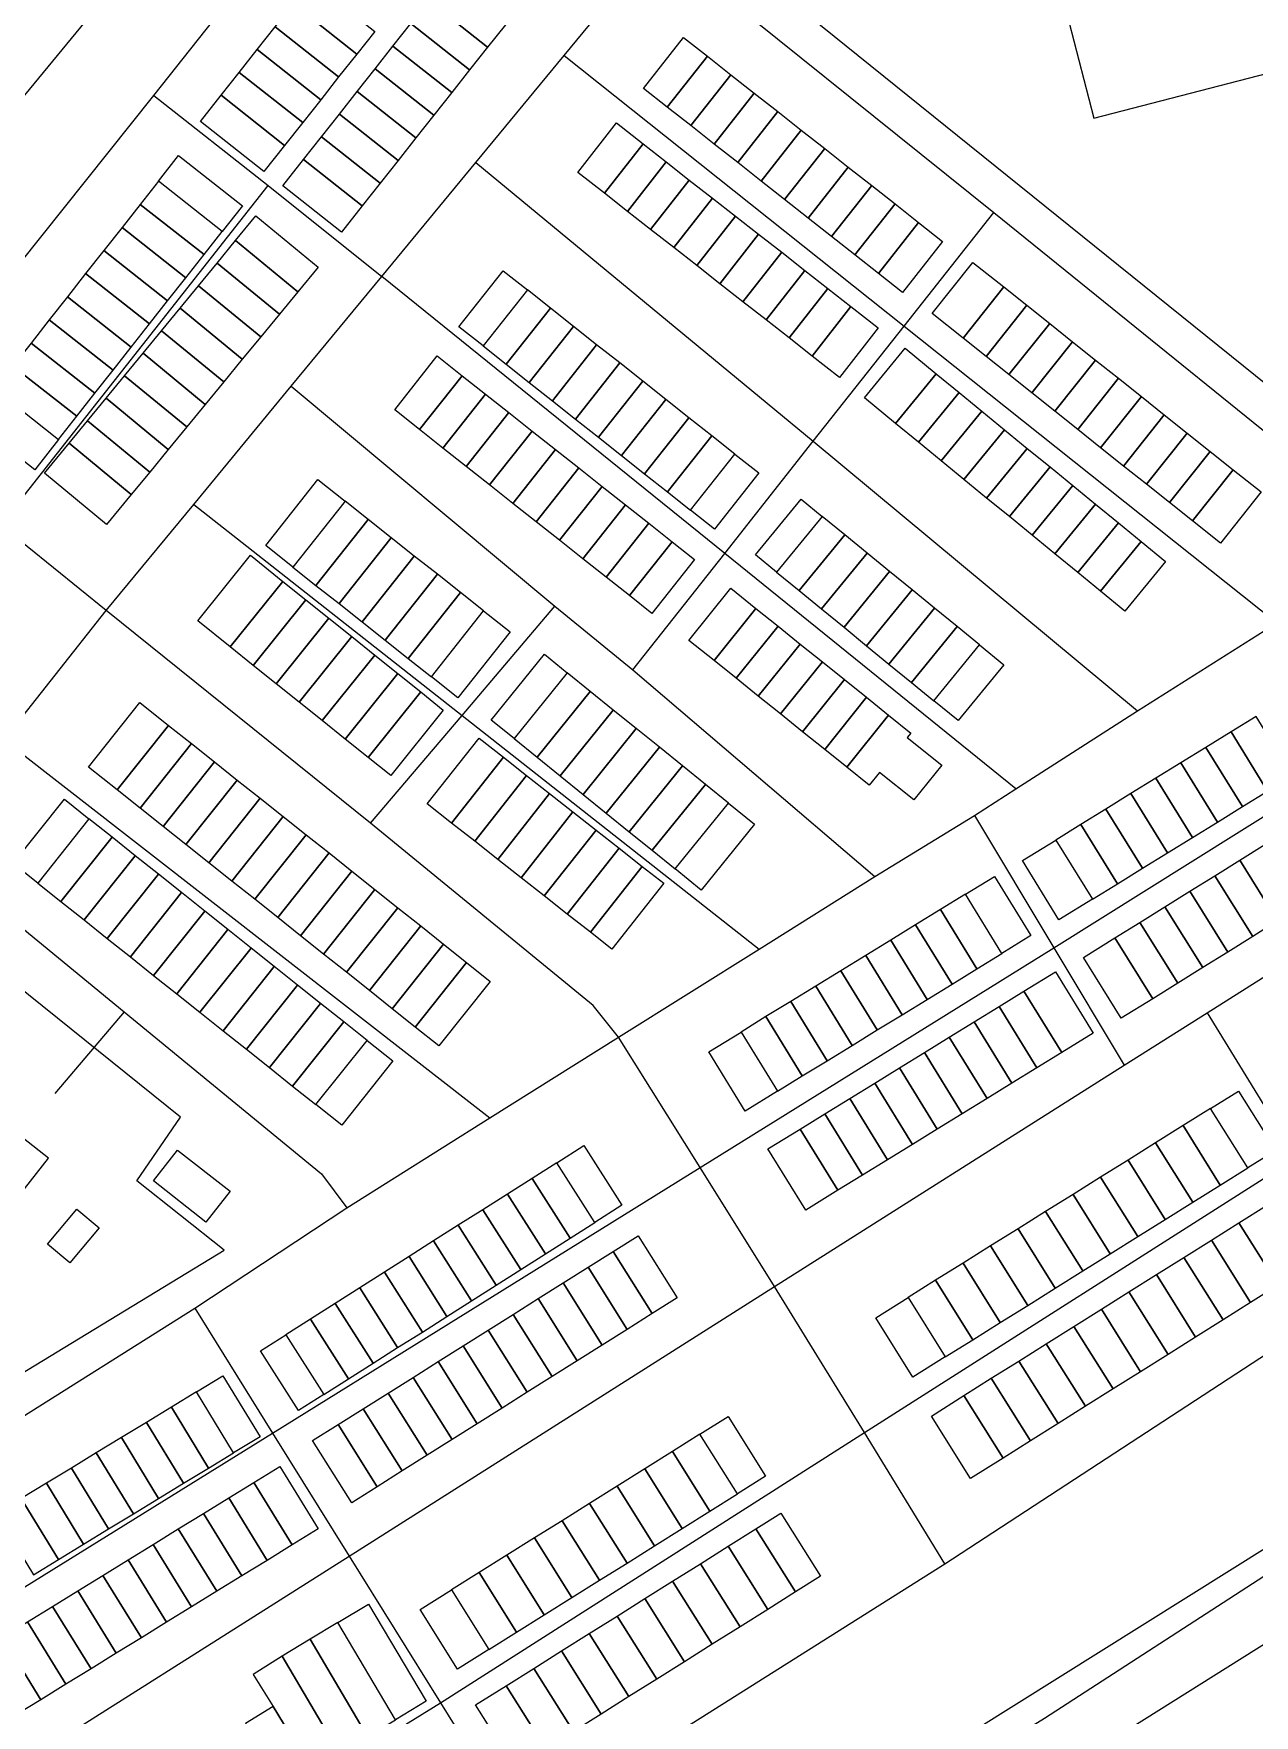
# Model space of a CAD drawing. Header units: metres. Extents: x 11276530 to 11306586, y 355867 to 367650.
# Drawn here: x 11290895.7 to 11291125.6, y 360952.9 to 361269.6 of the extents above; entities that cross this region are included whole.
import ezdxf

# ---------------------------------------------------------------- set-up
doc = ezdxf.new("R2010")
doc.units = ezdxf.units.M
for name, color, linetype in [('BUILDING', 8, 'Continuous'), ('HIGHWAY_FOOTWAY', 6, 'Continuous'), ('HIGHWAY_RESIDENTIAL', 7, 'Continuous'), ('HIGHWAY_SECONDARY', 4, 'Continuous'), ('HIGHWAY_SERVICE', 8, 'Continuous'), ('LANDUSE', 2, 'Continuous'), ('OSM_OTHER', 7, 'Continuous')]:
    doc.layers.add(name, color=color, linetype=linetype)

msp = doc.modelspace()

# ---------------------------------------------------------------- linework, layer by layer
at = {"layer": 'BUILDING'}
for points in [[(11290944.58, 361275.15), (11290947.98, 361279.45), (11290959.96, 361269.99), (11290956.56, 361265.7), (11290944.58, 361275.15)], [(11290970.13, 361275.71), (11290973.5, 361279.97), (11290984.56, 361271.24), (11290981.18, 361266.98), (11290970.13, 361275.71)], [(11290941.19, 361270.86), (11290944.58, 361275.15), (11290956.56, 361265.7), (11290953.16, 361261.41), (11290941.19, 361270.86)], [(11290966.77, 361271.44), (11290970.13, 361275.71), (11290981.18, 361266.98), (11290977.82, 361262.71), (11290966.77, 361271.44)], [(11290963.39, 361267.18), (11290966.77, 361271.44), (11290977.82, 361262.71), (11290974.45, 361258.45), (11290963.39, 361267.18)], [(11290937.8, 361266.56), (11290941.19, 361270.86), (11290953.16, 361261.41), (11290949.78, 361257.1), (11290937.8, 361266.56)], [(11291022.59, 361265.31), (11291015.05, 361255.71), (11291010.56, 361259.24), (11291018.11, 361268.83), (11291022.59, 361265.31)], [(11290934.41, 361262.26), (11290937.8, 361266.56), (11290949.78, 361257.1), (11290946.39, 361252.81), (11290934.41, 361262.26)], [(11290960.02, 361262.91), (11290963.39, 361267.18), (11290974.45, 361258.45), (11290971.08, 361254.18), (11290960.02, 361262.91)], [(11291022.59, 361265.31), (11291027.01, 361261.83), (11291019.47, 361252.23), (11291015.05, 361255.71), (11291022.59, 361265.31)], [(11290931.01, 361257.97), (11290934.41, 361262.26), (11290946.39, 361252.81), (11290942.99, 361248.52), (11290931.01, 361257.97)], [(11290956.65, 361258.65), (11290960.02, 361262.91), (11290971.08, 361254.18), (11290967.7, 361249.92), (11290956.65, 361258.65)], [(11291027.01, 361261.83), (11291031.43, 361258.35), (11291023.89, 361248.75), (11291019.47, 361252.23), (11291027.01, 361261.83)], [(11290953.29, 361254.38), (11290956.65, 361258.65), (11290967.7, 361249.92), (11290964.34, 361245.65), (11290953.29, 361254.38)], [(11291031.43, 361258.35), (11291035.85, 361254.87), (11291028.31, 361245.27), (11291023.89, 361248.75), (11291031.43, 361258.35)], [(11290931.01, 361257.97), (11290942.99, 361248.52), (11290939.09, 361243.58), (11290927.12, 361253.03), (11290931.01, 361257.97)], [(11290949.91, 361250.12), (11290953.29, 361254.38), (11290964.34, 361245.65), (11290960.97, 361241.39), (11290949.91, 361250.12)], [(11291003.2, 361239.49), (11290998.17, 361243.42), (11291005.46, 361252.74), (11291010.49, 361248.81), (11291003.2, 361239.49)], [(11291035.85, 361254.87), (11291040.27, 361251.39), (11291032.72, 361241.79), (11291028.31, 361245.27), (11291035.85, 361254.87)], [(11290946.54, 361245.85), (11290949.91, 361250.12), (11290960.97, 361241.39), (11290957.6, 361237.12), (11290946.54, 361245.85)], [(11291010.49, 361248.81), (11291014.85, 361245.41), (11291007.56, 361236.09), (11291003.2, 361239.49), (11291010.49, 361248.81)], [(11291040.27, 361251.39), (11291044.69, 361247.92), (11291037.13, 361238.32), (11291032.72, 361241.79), (11291040.27, 361251.39)], [(11290919.21, 361241.75), (11290923.03, 361246.6), (11290935.04, 361237.14), (11290931.22, 361232.29), (11290919.21, 361241.75)], [(11290946.54, 361245.85), (11290957.6, 361237.12), (11290953.67, 361232.15), (11290942.62, 361240.89), (11290946.54, 361245.85)], [(11291044.69, 361247.92), (11291049.11, 361244.44), (11291041.55, 361234.84), (11291037.13, 361238.32), (11291044.69, 361247.92)], [(11291014.85, 361245.41), (11291019.19, 361241.99), (11291011.9, 361232.67), (11291007.56, 361236.09), (11291014.85, 361245.41)], [(11291049.11, 361244.44), (11291053.53, 361240.96), (11291045.97, 361231.36), (11291041.55, 361234.84), (11291049.11, 361244.44)], [(11290927.81, 361227.95), (11290931.22, 361232.29), (11290919.21, 361241.75), (11290915.78, 361237.4), (11290927.81, 361227.95)], [(11291019.19, 361241.99), (11291023.54, 361238.59), (11291016.25, 361229.27), (11291011.9, 361232.67), (11291019.19, 361241.99)], [(11291053.53, 361240.96), (11291057.95, 361237.48), (11291050.39, 361227.88), (11291045.97, 361231.36), (11291053.53, 361240.96)], [(11290924.38, 361223.6), (11290927.81, 361227.95), (11290915.78, 361237.4), (11290912.37, 361233.05), (11290924.38, 361223.6)], [(11291023.54, 361238.59), (11291027.89, 361235.19), (11291020.6, 361225.87), (11291016.25, 361229.27), (11291023.54, 361238.59)], [(11291057.95, 361237.48), (11291062.37, 361234), (11291054.81, 361224.4), (11291050.39, 361227.88), (11291057.95, 361237.48)], [(11290920.96, 361219.25), (11290924.38, 361223.6), (11290912.37, 361233.05), (11290908.94, 361228.7), (11290920.96, 361219.25)], [(11290933.76, 361230.58), (11290937.59, 361235.23), (11290949.3, 361225.6), (11290945.47, 361220.95), (11290933.76, 361230.58)], [(11291027.89, 361235.19), (11291032.23, 361231.78), (11291024.94, 361222.46), (11291020.6, 361225.87), (11291027.89, 361235.19)], [(11291062.37, 361234), (11291066.89, 361230.44), (11291059.33, 361220.84), (11291054.81, 361224.4), (11291062.37, 361234)], [(11290930.28, 361226.34), (11290933.76, 361230.58), (11290945.47, 361220.95), (11290941.99, 361216.72), (11290930.28, 361226.34)], [(11291032.23, 361231.78), (11291036.59, 361228.38), (11291029.3, 361219.06), (11291024.94, 361222.46), (11291032.23, 361231.78)], [(11290917.53, 361214.9), (11290920.96, 361219.25), (11290908.94, 361228.7), (11290905.52, 361224.36), (11290917.53, 361214.9)], [(11291036.59, 361228.38), (11291040.94, 361224.98), (11291033.65, 361215.66), (11291029.3, 361219.06), (11291036.59, 361228.38)], [(11290914.11, 361210.54), (11290917.53, 361214.9), (11290905.52, 361224.36), (11290902.09, 361220), (11290914.11, 361210.54)], [(11290926.79, 361222.09), (11290930.28, 361226.34), (11290941.99, 361216.72), (11290938.5, 361212.47), (11290926.79, 361222.09)], [(11290980.37, 361210.74), (11290975.78, 361214.37), (11290984.13, 361224.92), (11290988.72, 361221.29), (11290980.37, 361210.74)], [(11291040.94, 361224.98), (11291045.28, 361221.57), (11291037.99, 361212.25), (11291033.65, 361215.66), (11291040.94, 361224.98)], [(11291078.41, 361221.86), (11291070.74, 361212.24), (11291064.94, 361216.86), (11291072.61, 361226.49), (11291078.41, 361221.86)], [(11290923.31, 361217.86), (11290926.79, 361222.09), (11290938.5, 361212.47), (11290935.01, 361208.23), (11290923.31, 361217.86)], [(11290980.37, 361210.74), (11290984.71, 361207.31), (11290993.06, 361217.86), (11290988.72, 361221.29), (11290980.37, 361210.74)], [(11291045.28, 361221.57), (11291049.63, 361218.17), (11291042.34, 361208.85), (11291037.99, 361212.25), (11291045.28, 361221.57)], [(11291078.41, 361221.86), (11291082.73, 361218.41), (11291075.06, 361208.79), (11291070.74, 361212.24), (11291078.41, 361221.86)], [(11290910.69, 361206.19), (11290914.11, 361210.54), (11290902.09, 361220), (11290898.67, 361215.65), (11290910.69, 361206.19)], [(11290919.82, 361213.62), (11290923.31, 361217.86), (11290935.01, 361208.23), (11290931.52, 361203.98), (11290919.82, 361213.62)], [(11290984.71, 361207.31), (11290989.05, 361203.87), (11290997.4, 361214.42), (11290993.06, 361217.86), (11290984.71, 361207.31)], [(11291049.63, 361218.17), (11291054.78, 361214.15), (11291047.49, 361204.83), (11291042.34, 361208.85), (11291049.63, 361218.17)], [(11291082.73, 361218.41), (11291087.05, 361214.98), (11291079.38, 361205.36), (11291075.06, 361208.79), (11291082.73, 361218.41)], [(11290907.27, 361201.84), (11290910.69, 361206.19), (11290898.67, 361215.65), (11290895.25, 361211.3), (11290907.27, 361201.84)], [(11290989.05, 361203.87), (11290993.4, 361200.43), (11291001.74, 361210.98), (11290997.4, 361214.42), (11290989.05, 361203.87)], [(11291087.05, 361214.98), (11291091.37, 361211.53), (11291083.7, 361201.91), (11291079.38, 361205.36), (11291087.05, 361214.98)], [(11290903.84, 361197.5), (11290907.27, 361201.84), (11290895.25, 361211.3), (11290891.83, 361206.95), (11290903.84, 361197.5)], [(11290916.33, 361209.37), (11290919.82, 361213.62), (11290931.52, 361203.98), (11290928.04, 361199.75), (11290916.33, 361209.37)], [(11290993.4, 361200.43), (11290997.74, 361196.99), (11291006.09, 361207.54), (11291001.74, 361210.98), (11290993.4, 361200.43)], [(11291091.37, 361211.53), (11291095.69, 361208.09), (11291088.02, 361198.47), (11291083.7, 361201.91), (11291091.37, 361211.53)], [(11290912.84, 361205.13), (11290916.33, 361209.37), (11290928.04, 361199.75), (11290924.56, 361195.5), (11290912.84, 361205.13)], [(11290968.4, 361195.01), (11290963.72, 361198.72), (11290971.73, 361208.86), (11290976.43, 361205.14), (11290968.4, 361195.01)], [(11290997.74, 361196.99), (11291002.07, 361193.56), (11291010.43, 361204.11), (11291006.09, 361207.54), (11290997.74, 361196.99)], [(11291058.04, 361196.16), (11291052.18, 361200.95), (11291059.85, 361210.31), (11291065.7, 361205.51), (11291058.04, 361196.16)], [(11291095.69, 361208.09), (11291100.01, 361204.65), (11291092.34, 361195.03), (11291088.02, 361198.47), (11291095.69, 361208.09)], [(11290900.42, 361193.15), (11290903.84, 361197.5), (11290891.83, 361206.95), (11290888.4, 361202.6), (11290900.42, 361193.15)], [(11290909.36, 361200.9), (11290912.84, 361205.13), (11290924.56, 361195.5), (11290921.06, 361191.26), (11290909.36, 361200.9)], [(11290976.43, 361205.14), (11290980.82, 361201.67), (11290972.79, 361191.53), (11290968.4, 361195.01), (11290976.43, 361205.14)], [(11291065.7, 361205.51), (11291069.98, 361202), (11291062.32, 361192.65), (11291058.04, 361196.16), (11291065.7, 361205.51)], [(11291100.01, 361204.65), (11291104.31, 361201.21), (11291096.64, 361191.59), (11291092.34, 361195.03), (11291100.01, 361204.65)], [(11290888.4, 361202.6), (11290900.42, 361193.15), (11290895.94, 361187.45), (11290883.91, 361196.9), (11290888.4, 361202.6)], [(11290980.82, 361201.67), (11290985.21, 361198.2), (11290977.19, 361188.06), (11290972.79, 361191.53), (11290980.82, 361201.67)], [(11291002.07, 361193.56), (11291006.41, 361190.13), (11291014.77, 361200.67), (11291010.43, 361204.11), (11291002.07, 361193.56)], [(11291069.98, 361202), (11291074.27, 361198.49), (11291066.61, 361189.13), (11291062.32, 361192.65), (11291069.98, 361202)], [(11291104.31, 361201.21), (11291108.63, 361197.76), (11291100.96, 361188.14), (11291096.64, 361191.59), (11291104.31, 361201.21)], [(11290905.88, 361196.65), (11290909.36, 361200.9), (11290921.06, 361191.26), (11290917.58, 361187.01), (11290905.88, 361196.65)], [(11290985.21, 361198.2), (11290989.6, 361194.72), (11290981.57, 361184.58), (11290977.19, 361188.06), (11290985.21, 361198.2)], [(11291006.41, 361190.13), (11291010.75, 361186.68), (11291019.11, 361197.23), (11291014.77, 361200.67), (11291006.41, 361190.13)], [(11291074.27, 361198.49), (11291078.55, 361194.98), (11291070.9, 361185.62), (11291066.61, 361189.13), (11291074.27, 361198.49)], [(11290902.39, 361192.41), (11290905.88, 361196.65), (11290917.58, 361187.01), (11290914.09, 361182.78), (11290902.39, 361192.41)], [(11291010.75, 361186.68), (11291015.09, 361183.25), (11291023.45, 361193.79), (11291019.11, 361197.23), (11291010.75, 361186.68)], [(11291078.55, 361194.98), (11291082.84, 361191.46), (11291075.18, 361182.11), (11291070.9, 361185.62), (11291078.55, 361194.98)], [(11291108.63, 361197.76), (11291112.95, 361194.32), (11291105.28, 361184.7), (11291100.96, 361188.14), (11291108.63, 361197.76)], [(11290902.39, 361192.41), (11290914.09, 361182.78), (11290909.45, 361177.14), (11290897.74, 361186.76), (11290902.39, 361192.41)], [(11290989.6, 361194.72), (11290993.99, 361191.24), (11290985.96, 361181.11), (11290981.57, 361184.58), (11290989.6, 361194.72)], [(11291015.09, 361183.25), (11291019.43, 361179.81), (11291027.79, 361190.36), (11291023.45, 361193.79), (11291015.09, 361183.25)], [(11291112.95, 361194.32), (11291117.27, 361190.88), (11291109.6, 361181.26), (11291105.28, 361184.7), (11291112.95, 361194.32)], [(11290993.99, 361191.24), (11290998.38, 361187.77), (11290990.36, 361177.64), (11290985.96, 361181.11), (11290993.99, 361191.24)], [(11291027.79, 361190.36), (11291032.27, 361186.83), (11291023.92, 361176.27), (11291019.43, 361179.81), (11291027.79, 361190.36)], [(11291082.84, 361191.46), (11291087.13, 361187.96), (11291079.47, 361178.61), (11291075.18, 361182.11), (11291082.84, 361191.46)], [(11291117.27, 361190.88), (11291121.59, 361187.44), (11291113.92, 361177.82), (11291109.6, 361181.26), (11291117.27, 361190.88)], [(11290944.55, 361169.11), (11290939.42, 361173.18), (11290949.25, 361185.59), (11290954.38, 361181.52), (11290944.55, 361169.11)], [(11290998.38, 361187.77), (11291002.77, 361184.29), (11290994.74, 361174.16), (11290990.36, 361177.64), (11290998.38, 361187.77)], [(11291087.13, 361187.96), (11291091.41, 361184.45), (11291083.75, 361175.1), (11291079.47, 361178.61), (11291087.13, 361187.96)], [(11291121.59, 361187.44), (11291126.86, 361183.25), (11291119.19, 361173.62), (11291113.92, 361177.82), (11291121.59, 361187.44)], [(11291002.77, 361184.29), (11291007.15, 361180.82), (11290999.13, 361170.68), (11290994.74, 361174.16), (11291002.77, 361184.29)], [(11291091.41, 361184.45), (11291095.7, 361180.94), (11291088.04, 361171.58), (11291083.75, 361175.1), (11291091.41, 361184.45)], [(11290944.55, 361169.11), (11290948.89, 361165.66), (11290958.72, 361178.07), (11290954.38, 361181.52), (11290944.55, 361169.11)], [(11291007.15, 361180.82), (11291011.55, 361177.35), (11291003.53, 361167.21), (11290999.13, 361170.68), (11291007.15, 361180.82)], [(11291044.22, 361178.65), (11291035.63, 361168.15), (11291031.67, 361171.39), (11291040.26, 361181.9), (11291044.22, 361178.65)], [(11291095.7, 361180.94), (11291099.98, 361177.43), (11291092.33, 361168.07), (11291088.04, 361171.58), (11291095.7, 361180.94)], [(11290948.89, 361165.66), (11290953.24, 361162.22), (11290963.07, 361174.63), (11290958.72, 361178.07), (11290948.89, 361165.66)], [(11291011.55, 361177.35), (11291015.94, 361173.87), (11291007.91, 361163.73), (11291003.53, 361167.21), (11291011.55, 361177.35)], [(11291035.63, 361168.15), (11291039.86, 361164.69), (11291048.45, 361175.2), (11291044.22, 361178.65), (11291035.63, 361168.15)], [(11291099.98, 361177.43), (11291104.27, 361173.91), (11291096.61, 361164.56), (11291092.33, 361168.07), (11291099.98, 361177.43)], [(11290953.24, 361162.22), (11290957.58, 361158.77), (11290967.41, 361171.19), (11290963.07, 361174.63), (11290953.24, 361162.22)], [(11291015.94, 361173.87), (11291020.16, 361170.52), (11291012.14, 361160.39), (11291007.91, 361163.73), (11291015.94, 361173.87)], [(11291039.86, 361164.69), (11291044.09, 361161.23), (11291052.68, 361171.73), (11291048.45, 361175.2), (11291039.86, 361164.69)], [(11291104.27, 361173.91), (11291108.87, 361170.16), (11291101.2, 361160.8), (11291096.61, 361164.56), (11291104.27, 361173.91)], [(11290942.66, 361166.41), (11290932.76, 361154.07), (11290926.64, 361158.97), (11290936.53, 361171.33), (11290942.66, 361166.41)], [(11290957.58, 361158.77), (11290961.93, 361155.34), (11290971.75, 361167.75), (11290967.41, 361171.19), (11290957.58, 361158.77)], [(11291044.09, 361161.23), (11291048.32, 361157.77), (11291056.91, 361168.27), (11291052.68, 361171.73), (11291044.09, 361161.23)], [(11290942.66, 361166.41), (11290946.99, 361162.94), (11290937.09, 361150.6), (11290932.76, 361154.07), (11290942.66, 361166.41)], [(11290961.93, 361155.34), (11290966.28, 361151.89), (11290976.11, 361164.3), (11290971.75, 361167.75), (11290961.93, 361155.34)], [(11291048.32, 361157.77), (11291052.56, 361154.3), (11291061.16, 361164.82), (11291056.91, 361168.27), (11291048.32, 361157.77)], [(11290966.28, 361151.89), (11290970.62, 361148.45), (11290980.45, 361160.86), (11290976.11, 361164.3), (11290966.28, 361151.89)], [(11291031.73, 361161.33), (11291023.84, 361151.51), (11291019.13, 361155.29), (11291027.03, 361165.11), (11291031.73, 361161.33)], [(11291052.56, 361154.3), (11291056.79, 361150.84), (11291065.39, 361161.36), (11291061.16, 361164.82), (11291052.56, 361154.3)], [(11290946.99, 361162.94), (11290951.32, 361159.47), (11290941.41, 361147.13), (11290937.09, 361150.6), (11290946.99, 361162.94)], [(11290980.45, 361160.86), (11290985.44, 361156.91), (11290975.6, 361144.5), (11290970.62, 361148.45), (11290980.45, 361160.86)], [(11291031.73, 361161.33), (11291035.9, 361157.98), (11291028, 361148.17), (11291023.84, 361151.51), (11291031.73, 361161.33)], [(11291056.79, 361150.84), (11291061.02, 361147.38), (11291069.62, 361157.89), (11291065.39, 361161.36), (11291056.79, 361150.84)], [(11290951.32, 361159.47), (11290955.65, 361156.01), (11290945.74, 361143.66), (11290941.41, 361147.13), (11290951.32, 361159.47)], [(11291035.9, 361157.98), (11291040.06, 361154.62), (11291032.18, 361144.81), (11291028, 361148.17), (11291035.9, 361157.98)], [(11291061.02, 361147.38), (11291065.25, 361143.92), (11291073.85, 361154.44), (11291069.62, 361157.89), (11291061.02, 361147.38)], [(11290955.65, 361156.01), (11290959.97, 361152.53), (11290950.07, 361140.19), (11290945.74, 361143.66), (11290955.65, 361156.01)], [(11291040.06, 361154.62), (11291044.24, 361151.27), (11291036.34, 361141.47), (11291032.18, 361144.81), (11291040.06, 361154.62)], [(11291073.85, 361154.44), (11291078.39, 361150.71), (11291069.79, 361140.21), (11291065.25, 361143.92), (11291073.85, 361154.44)], [(11290959.97, 361152.53), (11290964.3, 361149.06), (11290954.39, 361136.72), (11290950.07, 361140.19), (11290959.97, 361152.53)], [(11290986.18, 361136.83), (11290981.9, 361140.3), (11290991.93, 361152.68), (11290996.21, 361149.21), (11290986.18, 361136.83)], [(11291044.24, 361151.27), (11291048.4, 361147.92), (11291040.51, 361138.11), (11291036.34, 361141.47), (11291044.24, 361151.27)], [(11290964.3, 361149.06), (11290968.63, 361145.59), (11290958.72, 361133.25), (11290954.39, 361136.72), (11290964.3, 361149.06)], [(11290986.18, 361136.83), (11290990.51, 361133.32), (11291000.54, 361145.69), (11290996.21, 361149.21), (11290986.18, 361136.83)], [(11291048.4, 361147.92), (11291052.56, 361144.58), (11291044.68, 361134.77), (11291040.51, 361138.11), (11291048.4, 361147.92)], [(11290968.63, 361145.59), (11290972.87, 361142.19), (11290962.97, 361129.85), (11290958.72, 361133.25), (11290968.63, 361145.59)], [(11290990.51, 361133.32), (11290994.85, 361129.81), (11291004.88, 361142.19), (11291000.54, 361145.69), (11290990.51, 361133.32)], [(11291052.56, 361144.58), (11291056.73, 361141.22), (11291048.84, 361131.41), (11291044.68, 361134.77), (11291052.56, 361144.58)], [(11290911.46, 361127.15), (11290906.07, 361131.44), (11290915.74, 361143.6), (11290921.13, 361139.3), (11290911.46, 361127.15)], [(11290994.85, 361129.81), (11290999.18, 361126.29), (11291009.21, 361138.68), (11291004.88, 361142.19), (11290994.85, 361129.81)], [(11291056.73, 361141.22), (11291060.92, 361137.84), (11291060.24, 361137.01), (11291066.72, 361131.8), (11291061.45, 361125.25), (11291054.98, 361130.44), (11291053.04, 361128.03), (11291048.84, 361131.41), (11291056.73, 361141.22)], [(11290921.13, 361139.3), (11290925.45, 361135.87), (11290915.78, 361123.72), (11290911.46, 361127.15), (11290921.13, 361139.3)], [(11290999.18, 361126.29), (11291003.53, 361122.79), (11291013.56, 361135.17), (11291009.21, 361138.68), (11290999.18, 361126.29)], [(11291123.36, 361124.01), (11291128.08, 361126.92), (11291121.2, 361138.07), (11291116.48, 361135.16), (11291123.36, 361124.01)], [(11291128.08, 361126.92), (11291132.79, 361129.83), (11291125.91, 361140.98), (11291121.2, 361138.07), (11291128.08, 361126.92)], [(11290925.45, 361135.87), (11290929.77, 361132.44), (11290920.1, 361120.28), (11290915.78, 361123.72), (11290925.45, 361135.87)], [(11290974.43, 361120.9), (11290969.85, 361124.5), (11290979.6, 361136.91), (11290984.18, 361133.31), (11290974.43, 361120.9)], [(11291003.53, 361122.79), (11291007.86, 361119.28), (11291017.89, 361131.66), (11291013.56, 361135.17), (11291003.53, 361122.79)], [(11291118.65, 361121.1), (11291123.36, 361124.01), (11291116.48, 361135.16), (11291111.77, 361132.25), (11291118.65, 361121.1)], [(11290929.77, 361132.44), (11290934.08, 361129), (11290924.41, 361116.85), (11290920.1, 361120.28), (11290929.77, 361132.44)], [(11290984.18, 361133.31), (11290988.54, 361129.88), (11290978.79, 361117.47), (11290974.43, 361120.9), (11290984.18, 361133.31)], [(11291007.86, 361119.28), (11291012.2, 361115.77), (11291022.23, 361128.16), (11291017.89, 361131.66), (11291007.86, 361119.28)], [(11291113.93, 361118.2), (11291118.65, 361121.1), (11291111.77, 361132.25), (11291107.06, 361129.35), (11291113.93, 361118.2)], [(11290934.08, 361129), (11290938.39, 361125.57), (11290928.73, 361113.42), (11290924.41, 361116.85), (11290934.08, 361129)], [(11290988.54, 361129.88), (11290992.89, 361126.45), (11290983.14, 361114.04), (11290978.79, 361117.47), (11290988.54, 361129.88)], [(11291109.22, 361115.29), (11291113.93, 361118.2), (11291107.06, 361129.35), (11291102.34, 361126.44), (11291109.22, 361115.29)], [(11290906.13, 361121.7), (11290896.5, 361109.61), (11290891.88, 361113.29), (11290901.51, 361125.38), (11290906.13, 361121.7)], [(11290938.39, 361125.57), (11290942.71, 361122.13), (11290933.05, 361109.98), (11290928.73, 361113.42), (11290938.39, 361125.57)], [(11290992.89, 361126.45), (11290997.26, 361123.03), (11290987.51, 361110.62), (11290983.14, 361114.04), (11290992.89, 361126.45)], [(11291012.2, 361115.77), (11291016.53, 361112.26), (11291026.56, 361124.64), (11291022.23, 361128.16), (11291012.2, 361115.77)], [(11291104.5, 361112.38), (11291109.22, 361115.29), (11291102.34, 361126.44), (11291097.63, 361123.53), (11291104.5, 361112.38)], [(11290942.71, 361122.13), (11290947.03, 361118.7), (11290937.37, 361106.55), (11290933.05, 361109.98), (11290942.71, 361122.13)], [(11290997.26, 361123.03), (11291001.62, 361119.59), (11290991.87, 361107.18), (11290987.51, 361110.62), (11290997.26, 361123.03)], [(11291016.53, 361112.26), (11291026.56, 361124.64), (11291031.46, 361120.67), (11291021.43, 361108.29), (11291016.53, 361112.26)], [(11291099.79, 361109.47), (11291104.5, 361112.38), (11291097.63, 361123.53), (11291092.92, 361120.62), (11291099.79, 361109.47)], [(11290896.5, 361109.61), (11290900.87, 361106.13), (11290910.5, 361118.22), (11290906.13, 361121.7), (11290896.5, 361109.61)], [(11291001.62, 361119.59), (11291005.97, 361116.17), (11290996.22, 361103.76), (11290991.87, 361107.18), (11291001.62, 361119.59)], [(11291095.09, 361106.57), (11291099.79, 361109.47), (11291092.92, 361120.62), (11291088.21, 361117.71), (11291095.09, 361106.57)], [(11290900.87, 361106.13), (11290905.23, 361102.66), (11290914.86, 361114.74), (11290910.5, 361118.22), (11290900.87, 361106.13)], [(11290947.03, 361118.7), (11290951.35, 361115.27), (11290941.68, 361103.1), (11290937.37, 361106.55), (11290947.03, 361118.7)], [(11291005.97, 361116.17), (11291010.34, 361112.73), (11291000.59, 361100.33), (11290996.22, 361103.76), (11291005.97, 361116.17)], [(11291088.21, 361117.71), (11291095.09, 361106.57), (11291088.8, 361102.69), (11291081.92, 361113.84), (11291088.21, 361117.71)], [(11291122.87, 361113.91), (11291127.58, 361116.84), (11291134.69, 361105.4), (11291129.98, 361102.47), (11291122.87, 361113.91)], [(11290905.23, 361102.66), (11290909.59, 361099.19), (11290919.22, 361111.27), (11290914.86, 361114.74), (11290905.23, 361102.66)], [(11290951.35, 361115.27), (11290955.67, 361111.83), (11290946, 361099.67), (11290941.68, 361103.1), (11290951.35, 361115.27)], [(11291010.34, 361112.73), (11291014.38, 361109.56), (11291004.63, 361097.15), (11291000.59, 361100.33), (11291010.34, 361112.73)], [(11291118.16, 361110.98), (11291122.87, 361113.91), (11291129.98, 361102.47), (11291125.28, 361099.54), (11291118.16, 361110.98)], [(11290909.59, 361099.19), (11290913.96, 361095.71), (11290923.59, 361107.8), (11290919.22, 361111.27), (11290909.59, 361099.19)], [(11290955.67, 361111.83), (11290959.99, 361108.4), (11290950.31, 361096.23), (11290946, 361099.67), (11290955.67, 361111.83)], [(11291071.21, 361107.51), (11291076.68, 361110.87), (11291083.53, 361099.71), (11291078.05, 361096.36), (11291071.21, 361107.51)], [(11291113.45, 361108.05), (11291118.16, 361110.98), (11291125.28, 361099.54), (11291120.57, 361096.61), (11291113.45, 361108.05)], [(11290913.96, 361095.71), (11290918.32, 361092.23), (11290927.95, 361104.32), (11290923.59, 361107.8), (11290913.96, 361095.71)], [(11290959.99, 361108.4), (11290964.3, 361104.96), (11290954.63, 361092.8), (11290950.31, 361096.23), (11290959.99, 361108.4)], [(11291073.36, 361093.47), (11291078.05, 361096.36), (11291071.21, 361107.51), (11291066.51, 361104.62), (11291073.36, 361093.47)], [(11291108.76, 361105.12), (11291113.45, 361108.05), (11291120.57, 361096.61), (11291115.87, 361093.68), (11291108.76, 361105.12)], [(11290918.32, 361092.23), (11290922.69, 361088.75), (11290932.31, 361100.84), (11290927.95, 361104.32), (11290918.32, 361092.23)], [(11290964.3, 361104.96), (11290968.62, 361101.53), (11290958.94, 361089.36), (11290954.63, 361092.8), (11290964.3, 361104.96)], [(11291068.66, 361090.59), (11291073.36, 361093.47), (11291066.51, 361104.62), (11291061.81, 361101.74), (11291068.66, 361090.59)], [(11291104.05, 361102.2), (11291108.76, 361105.12), (11291115.87, 361093.68), (11291111.16, 361090.76), (11291104.05, 361102.2)], [(11290922.69, 361088.75), (11290927.05, 361085.27), (11290936.68, 361097.36), (11290932.31, 361100.84), (11290922.69, 361088.75)], [(11290968.62, 361101.53), (11290972.93, 361098.1), (11290963.26, 361085.93), (11290958.94, 361089.36), (11290968.62, 361101.53)], [(11291063.96, 361087.7), (11291068.66, 361090.59), (11291061.81, 361101.74), (11291057.11, 361098.85), (11291063.96, 361087.7)], [(11291099.34, 361099.27), (11291104.05, 361102.2), (11291111.16, 361090.76), (11291106.45, 361087.83), (11291099.34, 361099.27)], [(11290927.05, 361085.27), (11290931.41, 361081.79), (11290941.04, 361093.88), (11290936.68, 361097.36), (11290927.05, 361085.27)], [(11290972.93, 361098.1), (11290977.25, 361094.66), (11290967.58, 361082.5), (11290963.26, 361085.93), (11290972.93, 361098.1)], [(11291059.26, 361084.82), (11291063.96, 361087.7), (11291057.11, 361098.85), (11291052.42, 361095.98), (11291059.26, 361084.82)], [(11291106.45, 361087.83), (11291100.53, 361084.14), (11291093.4, 361095.58), (11291099.34, 361099.27), (11291106.45, 361087.83)], [(11290931.41, 361081.79), (11290935.78, 361078.33), (11290945.41, 361090.41), (11290941.04, 361093.88), (11290931.41, 361081.79)], [(11290977.25, 361094.66), (11290981.72, 361091.1), (11290972.04, 361078.95), (11290967.58, 361082.5), (11290977.25, 361094.66)], [(11291054.57, 361081.94), (11291059.26, 361084.82), (11291052.42, 361095.98), (11291047.72, 361093.09), (11291054.57, 361081.94)], [(11290935.78, 361078.33), (11290940.14, 361074.85), (11290949.77, 361086.93), (11290945.41, 361090.41), (11290935.78, 361078.33)], [(11291049.87, 361079.05), (11291054.57, 361081.94), (11291047.72, 361093.09), (11291043.02, 361090.21), (11291049.87, 361079.05)], [(11291082.21, 361089.25), (11291088.13, 361092.9), (11291095.23, 361081.36), (11291089.31, 361077.71), (11291082.21, 361089.25)], [(11291040.47, 361073.29), (11291045.17, 361076.16), (11291038.32, 361087.32), (11291033.63, 361084.45), (11291040.47, 361073.29)], [(11291045.17, 361076.16), (11291049.87, 361079.05), (11291043.02, 361090.21), (11291038.32, 361087.32), (11291045.17, 361076.16)], [(11291077.52, 361086.37), (11291082.21, 361089.25), (11291089.31, 361077.71), (11291084.62, 361074.83), (11291077.52, 361086.37)], [(11290940.14, 361074.85), (11290944.5, 361071.37), (11290954.13, 361083.46), (11290949.77, 361086.93), (11290940.14, 361074.85)], [(11291035.77, 361070.4), (11291040.47, 361073.29), (11291033.63, 361084.45), (11291028.93, 361081.56), (11291035.77, 361070.4)], [(11291072.83, 361083.48), (11291077.52, 361086.37), (11291084.62, 361074.83), (11291079.94, 361071.94), (11291072.83, 361083.48)], [(11290944.5, 361071.37), (11290948.87, 361067.89), (11290958.5, 361079.98), (11290954.13, 361083.46), (11290944.5, 361071.37)], [(11291028.93, 361081.56), (11291035.77, 361070.4), (11291029.7, 361066.68), (11291022.86, 361077.84), (11291028.93, 361081.56)], [(11291068.15, 361080.59), (11291072.83, 361083.48), (11291079.94, 361071.94), (11291075.25, 361069.06), (11291068.15, 361080.59)], [(11290958.5, 361079.98), (11290963.36, 361076.11), (11290953.73, 361064.02), (11290948.87, 361067.89), (11290958.5, 361079.98)], [(11291063.46, 361077.7), (11291068.15, 361080.59), (11291075.25, 361069.06), (11291070.56, 361066.17), (11291063.46, 361077.7)], [(11291054.1, 361071.94), (11291058.78, 361074.83), (11291065.89, 361063.29), (11291061.2, 361060.4), (11291054.1, 361071.94)], [(11291058.78, 361074.83), (11291063.46, 361077.7), (11291070.56, 361066.17), (11291065.89, 361063.29), (11291058.78, 361074.83)], [(11291049.41, 361069.05), (11291054.1, 361071.94), (11291061.2, 361060.4), (11291056.51, 361057.52), (11291049.41, 361069.05)], [(11291044.72, 361066.16), (11291049.41, 361069.05), (11291056.51, 361057.52), (11291051.83, 361054.63), (11291044.72, 361066.16)], [(11291117.35, 361067.17), (11291122.62, 361070.45), (11291129.61, 361059.26), (11291124.35, 361055.97), (11291117.35, 361067.17)], [(11291040.04, 361063.27), (11291044.72, 361066.16), (11291051.83, 361054.63), (11291047.14, 361051.75), (11291040.04, 361063.27)], [(11291119.18, 361052.74), (11291124.35, 361055.97), (11291117.35, 361067.17), (11291112.17, 361063.93), (11291119.18, 361052.74)], [(11291040.04, 361063.27), (11291047.14, 361051.75), (11291041.11, 361048.02), (11291034, 361059.56), (11291040.04, 361063.27)], [(11291114, 361049.5), (11291119.18, 361052.74), (11291112.17, 361063.93), (11291107, 361060.7), (11291114, 361049.5)], [(11290932.72, 361051.58), (11290928.17, 361045.77), (11290918.27, 361053.51), (11290922.82, 361059.33), (11290932.72, 361051.58)], [(11290994.24, 361056.93), (11290999.36, 361060.19), (11291006.51, 361048.94), (11291001.38, 361045.68), (11290994.24, 361056.93)], [(11291108.81, 361046.26), (11291114, 361049.5), (11291107, 361060.7), (11291101.82, 361057.45), (11291108.81, 361046.26)], [(11290996.74, 361042.74), (11291001.38, 361045.68), (11290994.24, 361056.93), (11290989.6, 361053.99), (11290996.74, 361042.74)], [(11291103.64, 361043.03), (11291108.81, 361046.26), (11291101.82, 361057.45), (11291096.64, 361054.22), (11291103.64, 361043.03)], [(11290992.1, 361039.79), (11290996.74, 361042.74), (11290989.6, 361053.99), (11290984.97, 361051.04), (11290992.1, 361039.79)], [(11291098.46, 361039.79), (11291103.64, 361043.03), (11291096.64, 361054.22), (11291091.47, 361050.99), (11291098.46, 361039.79)], [(11290987.46, 361036.85), (11290992.1, 361039.79), (11290984.97, 361051.04), (11290980.33, 361048.1), (11290987.46, 361036.85)], [(11291093.28, 361036.56), (11291098.46, 361039.79), (11291091.47, 361050.99), (11291086.28, 361047.75), (11291093.28, 361036.56)], [(11290903.84, 361048.21), (11290908.05, 361044.68), (11290902.53, 361038.11), (11290898.32, 361041.64), (11290903.84, 361048.21)], [(11290982.82, 361033.91), (11290987.46, 361036.85), (11290980.33, 361048.1), (11290975.68, 361045.16), (11290982.82, 361033.91)], [(11291088.11, 361033.33), (11291093.28, 361036.56), (11291086.28, 361047.75), (11291081.1, 361044.52), (11291088.11, 361033.33)], [(11291122.68, 361045.62), (11291127.86, 361048.88), (11291135.25, 361037.12), (11291130.07, 361033.86), (11291122.68, 361045.62)], [(11290978.19, 361030.96), (11290982.82, 361033.91), (11290975.68, 361045.16), (11290971.04, 361042.21), (11290978.19, 361030.96)], [(11291004.85, 361040.24), (11291009.53, 361043.18), (11291016.89, 361031.48), (11291012.22, 361028.53), (11291004.85, 361040.24)], [(11291082.93, 361030.09), (11291088.11, 361033.33), (11291081.1, 361044.52), (11291075.93, 361041.29), (11291082.93, 361030.09)], [(11291117.49, 361042.37), (11291122.68, 361045.62), (11291130.07, 361033.86), (11291124.89, 361030.61), (11291117.49, 361042.37)], [(11290973.55, 361028.01), (11290978.19, 361030.96), (11290971.04, 361042.21), (11290966.41, 361039.26), (11290973.55, 361028.01)], [(11291000.14, 361037.27), (11291004.85, 361040.24), (11291012.22, 361028.53), (11291007.51, 361025.57), (11291000.14, 361037.27)], [(11291077.74, 361026.85), (11291082.93, 361030.09), (11291075.93, 361041.29), (11291070.75, 361038.04), (11291077.74, 361026.85)], [(11291112.32, 361039.12), (11291117.49, 361042.37), (11291124.89, 361030.61), (11291119.71, 361027.36), (11291112.32, 361039.12)], [(11290968.92, 361025.06), (11290973.55, 361028.01), (11290966.41, 361039.26), (11290961.77, 361036.31), (11290968.92, 361025.06)], [(11290995.43, 361034.31), (11291000.14, 361037.27), (11291007.51, 361025.57), (11291002.8, 361022.6), (11290995.43, 361034.31)], [(11291072.57, 361023.61), (11291077.74, 361026.85), (11291070.75, 361038.04), (11291065.57, 361034.81), (11291072.57, 361023.61)], [(11291107.14, 361035.87), (11291112.32, 361039.12), (11291119.71, 361027.36), (11291114.53, 361024.11), (11291107.14, 361035.87)], [(11290959.63, 361019.18), (11290964.27, 361022.12), (11290957.13, 361033.37), (11290952.49, 361030.43), (11290959.63, 361019.18)], [(11290964.27, 361022.12), (11290968.92, 361025.06), (11290961.77, 361036.31), (11290957.13, 361033.37), (11290964.27, 361022.12)], [(11290990.72, 361031.35), (11290995.43, 361034.31), (11291002.8, 361022.6), (11290998.09, 361019.65), (11290990.72, 361031.35)], [(11291067.39, 361020.38), (11291072.57, 361023.61), (11291065.57, 361034.81), (11291060.4, 361031.58), (11291067.39, 361020.38)], [(11291101.95, 361032.61), (11291107.14, 361035.87), (11291114.53, 361024.11), (11291109.35, 361020.85), (11291101.95, 361032.61)], [(11290955, 361016.23), (11290959.63, 361019.18), (11290952.49, 361030.43), (11290947.85, 361027.48), (11290955, 361016.23)], [(11290986.01, 361028.39), (11290990.72, 361031.35), (11290998.09, 361019.65), (11290993.38, 361016.68), (11290986.01, 361028.39)], [(11291060.4, 361031.58), (11291067.39, 361020.38), (11291061.3, 361016.57), (11291054.3, 361027.76), (11291060.4, 361031.58)], [(11291096.78, 361029.36), (11291101.95, 361032.61), (11291109.35, 361020.85), (11291104.17, 361017.59), (11291096.78, 361029.36)], [(11290950.36, 361013.29), (11290955, 361016.23), (11290947.85, 361027.48), (11290943.21, 361024.54), (11290950.36, 361013.29)], [(11290981.31, 361025.42), (11290986.01, 361028.39), (11290993.38, 361016.68), (11290988.68, 361013.71), (11290981.31, 361025.42)], [(11291091.59, 361026.1), (11291096.78, 361029.36), (11291104.17, 361017.59), (11291098.98, 361014.34), (11291091.59, 361026.1)], [(11290943.21, 361024.54), (11290950.36, 361013.29), (11290945.58, 361010.26), (11290938.44, 361021.51), (11290943.21, 361024.54)], [(11290976.59, 361022.46), (11290981.31, 361025.42), (11290988.68, 361013.71), (11290983.97, 361010.75), (11290976.59, 361022.46)], [(11291086.41, 361022.85), (11291091.59, 361026.1), (11291098.98, 361014.34), (11291093.81, 361011.08), (11291086.41, 361022.85)], [(11290971.88, 361019.49), (11290976.59, 361022.46), (11290983.97, 361010.75), (11290979.26, 361007.78), (11290971.88, 361019.49)], [(11291081.24, 361019.6), (11291086.41, 361022.85), (11291093.81, 361011.08), (11291088.63, 361007.84), (11291081.24, 361019.6)], [(11290967.17, 361016.52), (11290971.88, 361019.49), (11290979.26, 361007.78), (11290974.55, 361004.82), (11290967.17, 361016.52)], [(11291076.05, 361016.35), (11291081.24, 361019.6), (11291088.63, 361007.84), (11291083.44, 361004.58), (11291076.05, 361016.35)], [(11290926.39, 361013.79), (11290931.38, 361016.84), (11290938.36, 361005.36), (11290933.37, 361002.33), (11290926.39, 361013.79)], [(11290962.46, 361013.57), (11290967.17, 361016.52), (11290974.55, 361004.82), (11290969.84, 361001.86), (11290962.46, 361013.57)], [(11291070.87, 361013.09), (11291076.05, 361016.35), (11291083.44, 361004.58), (11291078.27, 361001.33), (11291070.87, 361013.09)], [(11290928.66, 360999.46), (11290933.37, 361002.33), (11290926.39, 361013.79), (11290921.68, 361010.93), (11290928.66, 360999.46)], [(11290957.75, 361010.6), (11290962.46, 361013.57), (11290969.84, 361001.86), (11290965.13, 360998.9), (11290957.75, 361010.6)], [(11291070.87, 361013.09), (11291078.27, 361001.33), (11291072.17, 360997.49), (11291064.77, 361009.25), (11291070.87, 361013.09)], [(11290919.23, 360993.72), (11290923.94, 360996.59), (11290916.96, 361008.05), (11290912.25, 361005.18), (11290919.23, 360993.72)], [(11290923.94, 360996.59), (11290928.66, 360999.46), (11290921.68, 361010.93), (11290916.96, 361008.05), (11290923.94, 360996.59)], [(11290953.04, 361007.64), (11290957.75, 361010.6), (11290965.13, 360998.9), (11290960.42, 360995.93), (11290953.04, 361007.64)], [(11291021.2, 361005.83), (11291026.5, 361009.14), (11291033.54, 360997.91), (11291028.24, 360994.6), (11291021.2, 361005.83)], [(11290914.51, 360990.86), (11290919.23, 360993.72), (11290912.25, 361005.18), (11290907.53, 361002.32), (11290914.51, 360990.86)], [(11290953.04, 361007.64), (11290960.42, 360995.93), (11290955.64, 360992.91), (11290948.26, 361004.63), (11290953.04, 361007.64)], [(11291023.04, 360991.35), (11291028.24, 360994.6), (11291021.2, 361005.83), (11291016, 361002.58), (11291023.04, 360991.35)], [(11290909.81, 360987.98), (11290914.51, 360990.86), (11290907.53, 361002.32), (11290902.83, 360999.44), (11290909.81, 360987.98)], [(11291017.84, 360988.09), (11291023.04, 360991.35), (11291016, 361002.58), (11291010.81, 360999.32), (11291017.84, 360988.09)], [(11290905.1, 360985.11), (11290909.81, 360987.98), (11290902.83, 360999.44), (11290898.12, 360996.58), (11290905.1, 360985.11)], [(11290937.18, 360996.73), (11290942.08, 360999.74), (11290949.31, 360987.99), (11290944.41, 360984.98), (11290937.18, 360996.73)], [(11291012.65, 360984.82), (11291017.84, 360988.09), (11291010.81, 360999.32), (11291005.61, 360996.05), (11291012.65, 360984.82)], [(11290900.38, 360982.25), (11290905.1, 360985.11), (11290898.12, 360996.58), (11290893.4, 360993.71), (11290900.38, 360982.25)], [(11290932.45, 360993.82), (11290937.18, 360996.73), (11290944.41, 360984.98), (11290939.68, 360982.07), (11290932.45, 360993.82)], [(11291007.46, 360981.57), (11291012.65, 360984.82), (11291005.61, 360996.05), (11291000.41, 360992.8), (11291007.46, 360981.57)], [(11290895.67, 360979.37), (11290900.38, 360982.25), (11290893.4, 360993.71), (11290888.69, 360990.83), (11290895.67, 360979.37)], [(11290927.71, 360990.9), (11290932.45, 360993.82), (11290939.68, 360982.07), (11290934.94, 360979.15), (11290927.71, 360990.9)], [(11291002.26, 360978.31), (11291007.46, 360981.57), (11291000.41, 360992.8), (11290995.22, 360989.54), (11291002.26, 360978.31)], [(11290922.97, 360987.99), (11290927.71, 360990.9), (11290934.94, 360979.15), (11290930.21, 360976.24), (11290922.97, 360987.99)], [(11290997.06, 360975.06), (11291002.26, 360978.31), (11290995.22, 360989.54), (11290990.02, 360986.29), (11290997.06, 360975.06)], [(11291031.73, 360988), (11291036.44, 360990.97), (11291043.91, 360979.07), (11291039.2, 360976.12), (11291031.73, 360988)], [(11290918.24, 360985.07), (11290922.97, 360987.99), (11290930.21, 360976.24), (11290925.48, 360973.32), (11290918.24, 360985.07)], [(11290991.87, 360971.79), (11290997.06, 360975.06), (11290990.02, 360986.29), (11290984.82, 360983.02), (11290991.87, 360971.79)], [(11291026.5, 360984.71), (11291031.73, 360988), (11291039.2, 360976.12), (11291033.97, 360972.83), (11291026.5, 360984.71)], [(11290913.5, 360982.16), (11290918.24, 360985.07), (11290925.48, 360973.32), (11290920.74, 360970.41), (11290913.5, 360982.16)], [(11290986.67, 360968.53), (11290991.87, 360971.79), (11290984.82, 360983.02), (11290979.63, 360979.76), (11290986.67, 360968.53)], [(11291021.28, 360981.44), (11291026.5, 360984.71), (11291033.97, 360972.83), (11291028.75, 360969.55), (11291021.28, 360981.44)], [(11290908.77, 360979.24), (11290913.5, 360982.16), (11290920.74, 360970.41), (11290916.01, 360967.49), (11290908.77, 360979.24)], [(11290981.47, 360965.28), (11290986.67, 360968.53), (11290979.63, 360979.76), (11290974.43, 360976.51), (11290981.47, 360965.28)], [(11291016.05, 360978.15), (11291021.28, 360981.44), (11291028.75, 360969.55), (11291023.52, 360966.26), (11291016.05, 360978.15)], [(11290904.04, 360976.33), (11290908.77, 360979.24), (11290916.01, 360967.49), (11290911.28, 360964.58), (11290904.04, 360976.33)], [(11290974.43, 360976.51), (11290981.47, 360965.28), (11290975.57, 360961.58), (11290968.53, 360972.81), (11290974.43, 360976.51)], [(11291010.82, 360974.87), (11291016.05, 360978.15), (11291023.52, 360966.26), (11291018.29, 360962.98), (11291010.82, 360974.87)], [(11290894.57, 360970.5), (11290899.3, 360973.41), (11290906.53, 360961.66), (11290901.8, 360958.75), (11290894.57, 360970.5)], [(11290899.3, 360973.41), (11290904.04, 360976.33), (11290911.28, 360964.58), (11290906.53, 360961.66), (11290899.3, 360973.41)], [(11290963.84, 360952.04), (11290953.03, 360970.37), (11290958.8, 360973.85), (11290969.62, 360955.53), (11290963.84, 360952.04)], [(11291005.6, 360971.58), (11291010.82, 360974.87), (11291018.29, 360962.98), (11291013.07, 360959.69), (11291005.6, 360971.58)], [(11290889.83, 360967.58), (11290894.57, 360970.5), (11290901.8, 360958.75), (11290897.07, 360955.82), (11290889.83, 360967.58)], [(11290958.59, 360948.88), (11290963.84, 360952.04), (11290953.03, 360970.37), (11290947.78, 360967.21), (11290958.59, 360948.88)], [(11291000.36, 360968.3), (11291005.6, 360971.58), (11291013.07, 360959.69), (11291007.83, 360956.41), (11291000.36, 360968.3)], [(11290885.09, 360964.65), (11290889.83, 360967.58), (11290897.07, 360955.82), (11290892.33, 360952.91), (11290885.09, 360964.65)], [(11290953.33, 360945.71), (11290958.59, 360948.88), (11290947.78, 360967.21), (11290942.53, 360964.03), (11290953.33, 360945.71)], [(11290995.13, 360965.01), (11291000.36, 360968.3), (11291007.83, 360956.41), (11291002.6, 360953.13), (11290995.13, 360965.01)], [(11290948.09, 360942.53), (11290953.33, 360945.71), (11290942.53, 360964.03), (11290937.06, 360960.57), (11290940.86, 360954.52), (11290948.09, 360942.53)], [(11290989.91, 360961.73), (11290995.13, 360965.01), (11291002.6, 360953.13), (11290997.38, 360949.85), (11290989.91, 360961.73)], [(11290984.68, 360958.44), (11290989.91, 360961.73), (11290997.38, 360949.85), (11290992.15, 360946.56), (11290984.68, 360958.44)], [(11290984.68, 360958.44), (11290992.15, 360946.56), (11290986.43, 360942.96), (11290978.96, 360954.85), (11290984.68, 360958.44)], [(11290942.83, 360939.37), (11290948.09, 360942.53), (11290940.86, 360954.52), (11290935.61, 360951.35), (11290942.83, 360939.37)]]:
    msp.add_lwpolyline(points, close=True, dxfattribs=at)
at = {"layer": 'HIGHWAY_FOOTWAY'}
for points in [[(11290995.62, 361265.46), (11291059.63, 361214.49), (11291129.82, 361158.59)], [(11290784.67, 361046.44), (11290835.9, 361110.19), (11290889.55, 361177.02), (11290939.91, 361240.94)], [(11291080.69, 361127.37), (11291025.85, 361171.66), (11290961.3, 361223.85)], [(11290785.62, 360926.69), (11290817.1, 360877.78), (11290820.57, 360872.38), (11290853.7, 360832.67), (11290859.34, 360828.72), (11290866.02, 360827.76), (11290871.93, 360829.87), (11290984.62, 360894.85), (11291136.88, 360990.14), (11291214.25, 361038.92), (11291295.71, 361099.97), (11291392.14, 361156.24), (11291396.23, 361161.23), (11291398.72, 361167.8), (11291399.41, 361175.07), (11291391.01, 361208.88), (11291394.59, 361218.75)], [(11290800.86, 360919.26), (11290869.54, 360961.9), (11290940.7, 361006.05), (11291021.23, 361056.04), (11291087.85, 361097.38), (11291148.93, 361135.66), (11291205.94, 361172.46), (11291271.87, 361213.08)], [(11290925.86, 361180.89), (11290976.4, 361141.18), (11291032.36, 361097.19)], [(11290833.3, 360868.21), (11290901.62, 360911.48), (11290972.33, 360955.22), (11291052.16, 361006.12), (11291133.45, 361057.88), (11291203.09, 361102.83), (11291288.68, 361155.3)], [(11290890.18, 361136.6), (11290981.61, 361065.38)]]:
    msp.add_lwpolyline(points, dxfattribs=at)
at = {"layer": 'HIGHWAY_RESIDENTIAL'}
for points in [[(11290963.02, 361314.31), (11290970.35, 361317.26), (11290977.31, 361315.56), (11291013.22, 361286.79), (11291076.51, 361235.9), (11291153.52, 361173.58)], [(11290768.06, 361068.74), (11290814.76, 361127.1), (11290833.81, 361151.1), (11290867.6, 361194.33), (11290918.38, 361257.92), (11290963.02, 361314.31)], [(11290768.06, 361068.74), (11290768.14, 361063.74), (11290770.08, 361058.59), (11290771.07, 361057.77), (11290784.67, 361046.44), (11290796.81, 361036.34), (11290803.37, 361035.15), (11290806.43, 361036.41), (11290809.68, 361038.34), (11290853.96, 361090.96), (11290856.36, 361093.82), (11290874.53, 361116.77), (11290890.18, 361136.6), (11290909.38, 361160.91), (11290925.86, 361180.89), (11290944.24, 361203.16), (11290961.3, 361223.85), (11290978.98, 361245.28), (11290995.62, 361265.46), (11291013.22, 361286.79)], [(11290794.27, 360947.14), (11290855.08, 360984.88), (11290926.06, 361029.57), (11290954.67, 361048.48), (11290981.61, 361065.38), (11291005.86, 361080.59), (11291032.36, 361097.19), (11291054.13, 361110.85), (11291072.87, 361122.36), (11291080.69, 361127.37), (11291103.57, 361142.06), (11291129.82, 361158.59), (11291133.25, 361160.76), (11291153.52, 361173.58), (11291190.32, 361196.74), (11291218.23, 361214.91), (11291263.18, 361244.2), (11291328.58, 361283.8)], [(11290978.98, 361245.28), (11291042.52, 361192.79), (11291103.57, 361142.06)], [(11291067.33, 360981.44), (11291052.16, 361006.12), (11291035.25, 361033.62), (11291021.23, 361056.04), (11291005.86, 361080.59), (11291001.08, 361086.56), (11290959.13, 361120.89), (11290909.38, 361160.91), (11290889.55, 361177.02), (11290867.6, 361194.33), (11290851.46, 361206.35)], [(11290944.24, 361203.16), (11290993.86, 361161.73), (11291008.56, 361149.74), (11291054.13, 361110.85)], [(11290815.62, 360894.57), (11290884.47, 360938.15), (11290955.11, 360982.88), (11291035.25, 361033.62), (11291101.1, 361075.29), (11291116.73, 361085.19), (11291161.93, 361113.82), (11291186.88, 361129.62), (11291220.01, 361150.58), (11291279.02, 361187.94)], [(11290815.62, 360894.57), (11290823.51, 360882.79), (11290833.3, 360868.21), (11290843.63, 360852.81), (11290847.19, 360849.29), (11290851.22, 360847.57), (11290854.66, 360847.19), (11290858.75, 360848.82), (11290917.32, 360887.06), (11290987.41, 360931), (11291067.33, 360981.44), (11291147.96, 361034.07), (11291217.09, 361078.08), (11291287.5, 361124.32), (11291291.65, 361128.26), (11291295.39, 361132.66)], [(11290874.53, 361116.77), (11290912.79, 361085.36), (11290949.93, 361054.88), (11290954.67, 361048.48)]]:
    msp.add_lwpolyline(points, dxfattribs=at)
at = {"layer": 'HIGHWAY_SECONDARY'}
for points in [[(11290895.78, 360834.27), (11290951.8, 360869.37), (11291086.06, 360952.37), (11291245.92, 361055.83), (11291333.12, 361113.98), (11291385.83, 361143.46), (11291437.53, 361164.01), (11291460.38, 361171.27), (11291492.79, 361180.34), (11291561.79, 361196.76), (11291655.67, 361210.04), (11291695.7, 361210.66)], [(11291350.04, 361110.79), (11291331.18, 361099.13), (11291175.28, 360996.3), (11291013.94, 360894.97), (11290858.83, 360795.9)]]:
    msp.add_lwpolyline(points, dxfattribs=at)
at = {"layer": 'HIGHWAY_SERVICE'}
for points in [[(11290918.38, 361257.92), (11290939.91, 361240.94), (11290961.3, 361223.85)], [(11291008.56, 361149.74), (11291025.85, 361171.66), (11291042.52, 361192.79), (11291059.63, 361214.49), (11291076.51, 361235.9)], [(11290959.13, 361120.89), (11290976.4, 361141.18), (11290993.86, 361161.73)], [(11291072.87, 361122.36), (11291087.85, 361097.38), (11291101.1, 361075.29)], [(11291116.73, 361085.19), (11291133.45, 361057.88), (11291147.96, 361034.07)], [(11290926.06, 361029.57), (11290940.7, 361006.05), (11290955.11, 360982.88), (11290972.33, 360955.22), (11290987.41, 360931)]]:
    msp.add_lwpolyline(points, dxfattribs=at)
at = {"layer": 'LANDUSE'}
for points in [[(11291141.82, 361378.83), (11291174.51, 361250.06), (11291196.53, 361254.73), (11291207.87, 361220.03), (11291151.62, 361184.35), (11291004.25, 361303.12), (11290997.04, 361344.13), (11291141.82, 361378.83)], [(11290874.12, 361105.13), (11290814.81, 361029.42), (11290796.73, 361027.73), (11290764.46, 361053.23), (11290763.21, 361074.05), (11290748.43, 361069.71), (11290736.1, 361059.82), (11290729.47, 361049.85), (11290745.03, 361005.85), (11290760.62, 360974.21), (11290777.19, 360946.5), (11290931.61, 361040.45), (11290915.16, 361053.52), (11290923.4, 361065.53), (11290874.12, 361105.13)]]:
    msp.add_lwpolyline(points, close=True, dxfattribs=at)
at = {"layer": 'OSM_OTHER'}
for points in [[(11291225.89, 361417.78), (11291214.46, 361414.65), (11291065.7, 361373.94), (11291054.13, 361371.42), (11290972.71, 361349.86), (11290964.91, 361344.14), (11290851.46, 361206.35), (11290818.36, 361163.31), (11290755.97, 361082.21), (11290743.84, 361075.54), (11290713.85, 361059.07)], [(11291084.98, 361293.74), (11291095.35, 361253.62), (11291162.85, 361271.1), (11291152.46, 361311.21), (11291084.98, 361293.74)], [(11290912.79, 361085.36), (11290899.7, 361070)], [(11290872.86, 361077.96), (11290859.24, 361060.61), (11290884.89, 361040.48), (11290898.51, 361057.83), (11290872.86, 361077.96)]]:
    msp.add_lwpolyline(points, dxfattribs=at)

doc.saveas('drawing.dxf')
